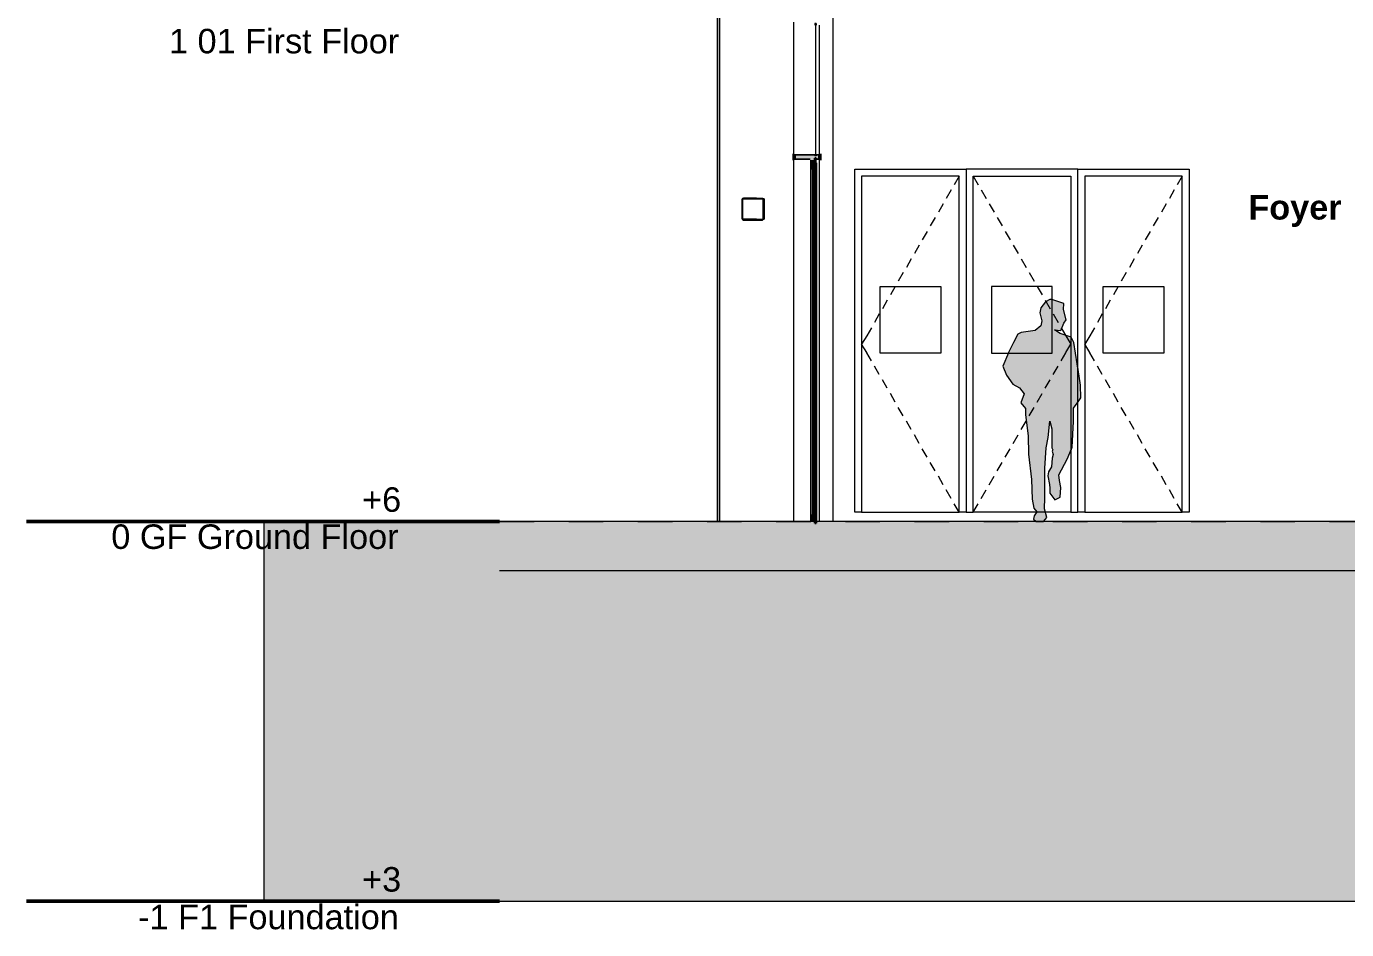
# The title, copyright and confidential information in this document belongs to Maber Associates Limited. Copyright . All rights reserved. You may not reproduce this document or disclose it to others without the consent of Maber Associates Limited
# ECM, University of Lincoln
# Model space of a CAD drawing. Header units: millimetres. Extents: x -46169 to 125331, y -86251 to 18123.
# Drawn here: x 101134 to 111909, y -86251 to -78879 of the extents above; entities that cross this region are included whole.
import ezdxf

# ---------------------------------------------------------------- set-up
doc = ezdxf.new("R2010")
doc.units = ezdxf.units.MM
doc.header["$MEASUREMENT"] = 0
doc.linetypes.add('Dashed', pattern=[2822.222233, 1411.111116, -1411.111116])
doc.linetypes.add('Wipeout_Contour', pattern=[1000, 0, -1000])
for name, color, linetype, lineweight, true_color in [('0_Pen_No__105', 7, 'Continuous', 15, 0xa6a6a6), ('0_Pen_No__25', 7, 'Continuous', 50, 0x2a2a2a), ('New_A-20-M_Floor_Slab_Pen_No__107', 7, 'Continuous', 15, 0xa6a6a6), ('New_A-20-M_Floor_Slab_Pen_No__109', 7, 'Continuous', 15, 0xa6a6a6), ('New_A-20-M_Floor_Slab_Pen_No__147', 7, 'Continuous', 0, 0x606060), ('New_A-20-M_Floor_Slab_Pen_No__162', 7, 'Continuous', 0, 0xe47200), ('New_A-25-M_Curtain_Wall_Pen_No__103', 7, 'Continuous', 15, 0xa6a6a6), ('New_A-25-M_Curtain_Wall_Pen_No__144', 7, 'Continuous', 0, 0xc8c8c8), ('New_A-25-M_Curtain_Wall_Pen_No__165', 7, 'Continuous', 0, 0x006060), ('New_A-25-M_Curtain_Wall_Pen_No__23', 7, 'Continuous', 30, 0x2a2a2a), ('New_A-25-M_Curtain_Wall_Pen_No__27', 7, 'Continuous', 50, 0x2a2a2a), ('New_ArchiCAD Doors_Pen_No__63', 7, 'Continuous', 20, 0x606060)]:
    doc.layers.add(name, color=color, linetype=linetype, lineweight=lineweight, true_color=true_color)
for name, color, linetype, lineweight in [('0_Pen_No__6', 7, 'Continuous', 35), ('0_Pen_No__7', 7, 'Continuous', 35), ('A-35-M_FFE_Fixed_Pen_No__1', 7, 'Continuous', 13), ('A-95-P_Drawing_Pen_No__1', 7, 'Continuous', 13), ('A-95-P_Drawing_Pen_No__101', 252, 'Continuous', 15), ('New_A-15-M_Column_Pen_No__88', 8, 'Continuous', 20), ('New_A-20-M_Floor_Slab_Pen_No__1', 7, 'Continuous', 13), ('New_A-25-M_Curtain_Wall_Pen_No__1', 7, 'Continuous', 13), ('New_A-25-M_Curtain_Wall_Pen_No__87', 8, 'Continuous', 20), ('New_A-25-M_Wall_Int_Pen_No__87', 8, 'Continuous', 20), ('New_ArchiCAD Doors_Pen_No__3', 7, 'Continuous', 18)]:
    doc.layers.add(name, color=color, linetype=linetype, lineweight=lineweight)
for name, color, linetype in [('A-35-M_FFE_Fixed', 7, 'Continuous'), ('New_A-15-M_Column', 7, 'Continuous'), ('New_A-20-M_Floor_Slab', 7, 'Continuous'), ('New_A-25-M_Curtain_Wall', 7, 'Continuous'), ('New_A-25-M_Wall_Int', 7, 'Continuous'), ('New_ArchiCAD Doors', 7, 'Continuous')]:
    doc.layers.add(name, color=color, linetype=linetype)
doc.styles.add('GENERATED_STYLE_1', font='')
doc.styles.add('GENERATED_STYLE_3', font='')
doc.styles.get('GENERATED_STYLE_1').set_extended_font_data('Swis721 BT')
doc.styles.get('GENERATED_STYLE_3').set_extended_font_data('Arial', bold=True)

# ---------------------------------------------------------------- blocks, each defined once
blk = doc.blocks.new('Section Elem_34_1', base_point=(98842, -82920))
at = {"color": 254, "linetype": 'Wipeout_Contour', "lineweight": 0, "ltscale": 1868452.391459998}
blk.add_wipeout([(107609, -75920), (107608, -75920), (107608, -78820), (107609, -78820), (107609, -78870), (107608, -78870), (107608, -79920), (107609, -79920), (107609, -79970), (107608, -79970), (107608, -82920), (107716, -82920), (107716, -75895), (107609, -75895)], dxfattribs=at).dxf.layer = 'New_A-25-M_Wall_Int'
at = {"layer": 'New_A-25-M_Wall_Int_Pen_No__87', "linetype": 'Continuous'}
blk.add_line((107716, -75895), (107716, -82920), dxfattribs=at)
blk = doc.blocks.new('Section Elem_36_1', base_point=(98842, -82920))
at = {"color": 254, "linetype": 'Wipeout_Contour', "lineweight": 0, "ltscale": 546756.20941}
blk.add_wipeout([(109771, -82845), (109771, -80118), (109714, -80118), (109714, -82845)], dxfattribs=at).dxf.layer = 'New_ArchiCAD Doors'
at = {"color": 254, "linetype": 'Wipeout_Contour', "lineweight": 0, "ltscale": 549499.446163}
blk.add_wipeout([(110567, -80118), (110567, -82845), (110624, -82845), (110624, -80118)], dxfattribs=at).dxf.layer = 'New_ArchiCAD Doors'
at = {"color": 254, "linetype": 'Wipeout_Contour', "lineweight": 0, "ltscale": 1089665.789460891}
blk.add_wipeout([(109714, -80045), (109714, -80118), (109771, -80118), (109771, -80102), (110567, -80102), (110567, -80118), (110624, -80118), (110624, -80045)], dxfattribs=at).dxf.layer = 'New_ArchiCAD Doors'
at = {"color": 254, "linetype": 'Wipeout_Contour', "lineweight": 0, "ltscale": 546576.573455}
blk.add_wipeout([(109771, -81545), (109921, -81545), (109921, -81002), (109771, -81002)], dxfattribs=at).dxf.layer = 'New_ArchiCAD Doors'
at = {"color": 254, "linetype": 'Wipeout_Contour', "lineweight": 0, "ltscale": 548655.97157}
blk.add_wipeout([(110567, -81545), (110567, -81002), (110417, -81002), (110417, -81545)], dxfattribs=at).dxf.layer = 'New_ArchiCAD Doors'
at = {"layer": 'New_ArchiCAD Doors_Pen_No__3', "linetype": 'Continuous'}
for p, q in [((109850, -81339), (109812, -81404)), ((109812, -81404), (109771, -81473))]:
    blk.add_line(p, q, dxfattribs=at)
at = {"layer": 'New_ArchiCAD Doors_Pen_No__63', "linetype": 'Continuous'}
for p, q in [((109714, -80045), (110624, -80045)), ((110624, -80045), (110624, -80118)), ((110624, -80118), (110624, -82845))]:
    blk.add_line(p, q, dxfattribs=at)
at = {"color": 254, "linetype": 'Wipeout_Contour', "lineweight": 0, "ltscale": 819395.661813}
blk.add_wipeout([(109771, -80102), (109771, -81002), (109921, -81002), (110417, -81002), (110567, -81002), (110567, -80102)], dxfattribs=at).dxf.layer = 'New_ArchiCAD Doors'
at = {"color": 254, "linetype": 'Wipeout_Contour', "lineweight": 0, "ltscale": 823945.760208}
blk.add_wipeout([(109771, -81545), (109771, -82845), (110567, -82845), (110567, -81545), (110417, -81545), (109921, -81545)], dxfattribs=at).dxf.layer = 'New_ArchiCAD Doors'
at = {"layer": 'New_ArchiCAD Doors_Pen_No__3', "linetype": 'Continuous'}
for p, q in [((110567, -80102), (110527, -80171)), ((110502, -80214), (110462, -80283)), ((110437, -80327), (110397, -80396)), ((110372, -80439), (110331, -80508)), ((110306, -80552), (110266, -80621)), ((110241, -80664), (110201, -80733)), ((110176, -80776), (110136, -80846)), ((109812, -81542), (109771, -81473)), ((109850, -81608), (109812, -81542)), ((109915, -81720), (109875, -81651)), ((109980, -81833), (109940, -81764)), ((110045, -81945), (110005, -81876)), ((110111, -82058), (110070, -81989)), ((110176, -82170), (110136, -82101)), ((110241, -82283), (110201, -82213)), ((110306, -82395), (110266, -82326)), ((110372, -82507), (110331, -82438)), ((110437, -82620), (110397, -82551)), ((110502, -82732), (110462, -82663)), ((110567, -82845), (110527, -82776))]:
    blk.add_line(p, q, dxfattribs=at)
at = {"layer": 'New_ArchiCAD Doors_Pen_No__63', "linetype": 'Continuous'}
for p, q in [((109771, -80102), (109771, -81002)), ((110567, -80102), (109771, -80102)), ((110567, -81002), (110567, -80102)), ((109771, -81002), (109771, -81545)), ((110567, -81545), (110567, -81002)), ((109771, -81545), (109771, -82845)), ((110567, -82845), (110567, -81545)), ((109771, -82845), (109714, -82845)), ((109771, -82845), (110567, -82845)), ((110624, -82845), (110567, -82845))]:
    blk.add_line(p, q, dxfattribs=at)
at = {"color": 254, "linetype": 'Wipeout_Contour', "lineweight": 0, "ltscale": 547616.024291}
blk.add_wipeout([(109921, -81545), (110417, -81545), (110417, -81002), (109921, -81002)], dxfattribs=at).dxf.layer = 'New_ArchiCAD Doors'
at = {"layer": 'New_ArchiCAD Doors_Pen_No__3', "linetype": 'Continuous'}
for p, q in [((110111, -80889), (110070, -80958)), ((110045, -81001), (110005, -81070)), ((109980, -81114), (109940, -81183)), ((109915, -81226), (109875, -81295))]:
    blk.add_line(p, q, dxfattribs=at)
at = {"layer": 'New_ArchiCAD Doors_Pen_No__63', "linetype": 'Continuous'}
for p, q in [((109921, -81545), (109921, -81002)), ((109921, -81002), (110417, -81002)), ((110417, -81002), (110417, -81545)), ((110417, -81545), (109921, -81545))]:
    blk.add_line(p, q, dxfattribs=at)
blk = doc.blocks.new('Section Elem_37_1', base_point=(98842, -82920))
at = {"color": 254, "linetype": 'Wipeout_Contour', "lineweight": 0, "ltscale": 543838.004904}
blk.add_wipeout([(108861, -80118), (108804, -80118), (108804, -82845), (108861, -82845)], dxfattribs=at).dxf.layer = 'New_ArchiCAD Doors'
at = {"color": 254, "linetype": 'Wipeout_Contour', "lineweight": 0, "ltscale": 546573.166566}
blk.add_wipeout([(109657, -82845), (109714, -82845), (109714, -80118), (109657, -80118)], dxfattribs=at).dxf.layer = 'New_ArchiCAD Doors'
at = {"color": 254, "linetype": 'Wipeout_Contour', "lineweight": 0, "ltscale": 1083785.977348111}
blk.add_wipeout([(108804, -80045), (108804, -80118), (108861, -80118), (108861, -80102), (109657, -80102), (109657, -80118), (109714, -80118), (109714, -80045)], dxfattribs=at).dxf.layer = 'New_ArchiCAD Doors'
at = {"color": 254, "linetype": 'Wipeout_Contour', "lineweight": 0, "ltscale": 543654.733538}
blk.add_wipeout([(108861, -81545), (109011, -81545), (109011, -81002), (108861, -81002)], dxfattribs=at).dxf.layer = 'New_ArchiCAD Doors'
at = {"color": 254, "linetype": 'Wipeout_Contour', "lineweight": 0, "ltscale": 545728.029614}
blk.add_wipeout([(109657, -81545), (109657, -81002), (109507, -81002), (109507, -81545)], dxfattribs=at).dxf.layer = 'New_ArchiCAD Doors'
at = {"layer": 'New_ArchiCAD Doors_Pen_No__3', "linetype": 'Continuous'}
for p, q in [((109579, -81339), (109617, -81404)), ((109617, -81404), (109657, -81473))]:
    blk.add_line(p, q, dxfattribs=at)
at = {"layer": 'New_ArchiCAD Doors_Pen_No__63', "linetype": 'Continuous'}
for p, q in [((109714, -80045), (108804, -80045)), ((109714, -80118), (109714, -80045)), ((109714, -82845), (109714, -80118))]:
    blk.add_line(p, q, dxfattribs=at)
at = {"color": 254, "linetype": 'Wipeout_Contour', "lineweight": 0, "ltscale": 814997.396694}
blk.add_wipeout([(109657, -80102), (108861, -80102), (108861, -81002), (109011, -81002), (109507, -81002), (109657, -81002)], dxfattribs=at).dxf.layer = 'New_ArchiCAD Doors'
at = {"color": 254, "linetype": 'Wipeout_Contour', "lineweight": 0, "ltscale": 819571.897247}
blk.add_wipeout([(109011, -81545), (108861, -81545), (108861, -82845), (109657, -82845), (109657, -81545), (109507, -81545)], dxfattribs=at).dxf.layer = 'New_ArchiCAD Doors'
at = {"layer": 'New_ArchiCAD Doors_Pen_No__3', "linetype": 'Continuous'}
for p, q in [((108861, -80102), (108902, -80171)), ((108927, -80214), (108967, -80283)), ((108992, -80327), (109032, -80396)), ((109057, -80439), (109097, -80508)), ((109122, -80552), (109163, -80621)), ((109188, -80664), (109228, -80733)), ((109253, -80776), (109293, -80846)), ((109579, -81608), (109617, -81542)), ((109617, -81542), (109657, -81473)), ((109514, -81720), (109554, -81651)), ((109449, -81833), (109489, -81764)), ((109383, -81945), (109424, -81876)), ((109318, -82058), (109358, -81989)), ((109253, -82170), (109293, -82101)), ((109188, -82283), (109228, -82213)), ((109122, -82395), (109163, -82326)), ((109057, -82507), (109097, -82438)), ((108992, -82620), (109032, -82551)), ((108927, -82732), (108967, -82663)), ((108861, -82845), (108902, -82776))]:
    blk.add_line(p, q, dxfattribs=at)
at = {"layer": 'New_ArchiCAD Doors_Pen_No__63', "linetype": 'Continuous'}
for p, q in [((108861, -81002), (108861, -80102)), ((108861, -80102), (109657, -80102)), ((109657, -80102), (109657, -81002)), ((108861, -81545), (108861, -81002)), ((109657, -81002), (109657, -81545)), ((108861, -82845), (108861, -81545)), ((109657, -81545), (109657, -82845)), ((108804, -82845), (108861, -82845)), ((109657, -82845), (108861, -82845)), ((109657, -82845), (109714, -82845))]:
    blk.add_line(p, q, dxfattribs=at)
at = {"color": 254, "linetype": 'Wipeout_Contour', "lineweight": 0, "ltscale": 544691.129325}
blk.add_wipeout([(109507, -81002), (109011, -81002), (109011, -81545), (109507, -81545)], dxfattribs=at).dxf.layer = 'New_ArchiCAD Doors'
at = {"layer": 'New_ArchiCAD Doors_Pen_No__3', "linetype": 'Continuous'}
for p, q in [((109318, -80889), (109358, -80958)), ((109383, -81001), (109424, -81070)), ((109449, -81114), (109489, -81183)), ((109514, -81226), (109554, -81295))]:
    blk.add_line(p, q, dxfattribs=at)
at = {"layer": 'New_ArchiCAD Doors_Pen_No__63', "linetype": 'Continuous'}
for p, q in [((109011, -81002), (109011, -81545)), ((109507, -81002), (109011, -81002)), ((109507, -81545), (109507, -81002)), ((109011, -81545), (109507, -81545))]:
    blk.add_line(p, q, dxfattribs=at)
blk = doc.blocks.new('Section Elem_38_1', base_point=(98842, -82920))
at = {"color": 254, "linetype": 'Wipeout_Contour', "lineweight": 0, "ltscale": 540928.550117}
blk.add_wipeout([(107951, -82845), (107951, -80118), (107894, -80118), (107894, -82845)], dxfattribs=at).dxf.layer = 'New_ArchiCAD Doors'
at = {"color": 254, "linetype": 'Wipeout_Contour', "lineweight": 0, "ltscale": 543655.506003}
blk.add_wipeout([(108747, -80118), (108747, -82845), (108804, -82845), (108804, -80118)], dxfattribs=at).dxf.layer = 'New_ArchiCAD Doors'
at = {"color": 254, "linetype": 'Wipeout_Contour', "lineweight": 0, "ltscale": 1077923.259760954}
blk.add_wipeout([(108747, -80102), (108747, -80118), (108804, -80118), (108804, -80045), (107894, -80045), (107894, -80118), (107951, -80118), (107951, -80102)], dxfattribs=at).dxf.layer = 'New_ArchiCAD Doors'
at = {"color": 254, "linetype": 'Wipeout_Contour', "lineweight": 0, "ltscale": 540741.608435}
blk.add_wipeout([(107951, -81545), (108101, -81545), (108101, -81002), (107951, -81002)], dxfattribs=at).dxf.layer = 'New_ArchiCAD Doors'
at = {"color": 254, "linetype": 'Wipeout_Contour', "lineweight": 0, "ltscale": 542808.703522}
blk.add_wipeout([(108747, -81545), (108747, -81002), (108597, -81002), (108597, -81545)], dxfattribs=at).dxf.layer = 'New_ArchiCAD Doors'
at = {"layer": 'New_ArchiCAD Doors_Pen_No__3', "linetype": 'Continuous'}
for p, q in [((108030, -81339), (107992, -81404)), ((107992, -81404), (107951, -81473))]:
    blk.add_line(p, q, dxfattribs=at)
at = {"layer": 'New_ArchiCAD Doors_Pen_No__63', "linetype": 'Continuous'}
for p, q in [((107894, -80045), (108804, -80045)), ((107894, -80118), (107894, -80045)), ((108804, -80045), (108804, -80118)), ((107894, -82845), (107894, -80118)), ((108804, -80118), (108804, -82845))]:
    blk.add_line(p, q, dxfattribs=at)
at = {"color": 254, "linetype": 'Wipeout_Contour', "lineweight": 0, "ltscale": 810612.043944}
blk.add_wipeout([(107951, -80102), (107951, -81002), (108101, -81002), (108597, -81002), (108747, -81002), (108747, -80102)], dxfattribs=at).dxf.layer = 'New_ArchiCAD Doors'
at = {"color": 254, "linetype": 'Wipeout_Contour', "lineweight": 0, "ltscale": 815211.13617}
blk.add_wipeout([(107951, -82845), (108747, -82845), (108747, -81545), (108597, -81545), (108101, -81545), (107951, -81545)], dxfattribs=at).dxf.layer = 'New_ArchiCAD Doors'
at = {"layer": 'New_ArchiCAD Doors_Pen_No__3', "linetype": 'Continuous'}
for p, q in [((108747, -80102), (108707, -80171)), ((108682, -80214), (108642, -80283)), ((108617, -80327), (108577, -80396)), ((108552, -80439), (108511, -80508)), ((108486, -80552), (108446, -80621)), ((108421, -80664), (108381, -80733)), ((108356, -80776), (108316, -80846)), ((107992, -81542), (107951, -81473)), ((108030, -81608), (107992, -81542)), ((108095, -81720), (108055, -81651)), ((108160, -81833), (108120, -81764)), ((108225, -81945), (108185, -81876)), ((108291, -82058), (108250, -81989)), ((108356, -82170), (108316, -82101)), ((108421, -82283), (108381, -82213)), ((108486, -82395), (108446, -82326)), ((108552, -82507), (108511, -82438)), ((108617, -82620), (108577, -82551)), ((108682, -82732), (108642, -82663)), ((108747, -82845), (108707, -82776))]:
    blk.add_line(p, q, dxfattribs=at)
at = {"layer": 'New_ArchiCAD Doors_Pen_No__63', "linetype": 'Continuous'}
for p, q in [((107951, -80102), (107951, -81002)), ((108747, -80102), (107951, -80102)), ((108747, -81002), (108747, -80102)), ((107951, -81002), (107951, -81545)), ((108747, -81545), (108747, -81002)), ((107951, -81545), (107951, -82845)), ((108747, -82845), (108747, -81545)), ((107951, -82845), (107894, -82845)), ((107951, -82845), (108747, -82845)), ((108804, -82845), (108747, -82845))]:
    blk.add_line(p, q, dxfattribs=at)
at = {"color": 254, "linetype": 'Wipeout_Contour', "lineweight": 0, "ltscale": 541774.899609}
blk.add_wipeout([(108101, -81545), (108597, -81545), (108597, -81002), (108101, -81002)], dxfattribs=at).dxf.layer = 'New_ArchiCAD Doors'
at = {"layer": 'New_ArchiCAD Doors_Pen_No__3', "linetype": 'Continuous'}
for p, q in [((108291, -80889), (108250, -80958)), ((108225, -81001), (108185, -81070)), ((108160, -81114), (108120, -81183)), ((108095, -81226), (108055, -81295))]:
    blk.add_line(p, q, dxfattribs=at)
at = {"layer": 'New_ArchiCAD Doors_Pen_No__63', "linetype": 'Continuous'}
for p, q in [((108101, -81545), (108101, -81002)), ((108101, -81002), (108597, -81002)), ((108597, -81002), (108597, -81545)), ((108597, -81545), (108101, -81545))]:
    blk.add_line(p, q, dxfattribs=at)
blk = doc.blocks.new('Section Elem_41_1', base_point=(98842, -82920))
at = {"color": 254, "linetype": 'Wipeout_Contour', "lineweight": 0, "ltscale": 2142854.768861028}
blk.add_wipeout([(107093, -80280), (107093, -80286), (107141, -80286), (107146, -80288), (107148, -80292), (107148, -80447), (107146, -80452), (107141, -80453), (107093, -80453), (107093, -80460), (107141, -80460), (107150, -80456), (107154, -80447), (107154, -80292), (107150, -80283), (107141, -80280)], dxfattribs=at).dxf.layer = 'New_A-25-M_Wall_Int'
at = {"color": 254, "linetype": 'Wipeout_Contour', "lineweight": 0, "ltscale": 1605334.022097238}
blk.add_wipeout([(107093, -75895), (107093, -80280), (107142, -80280), (107150, -80283), (107154, -80292), (107154, -80447), (107150, -80456), (107142, -80460), (107093, -80460), (107093, -82920), (107398, -82920), (107398, -75895)], dxfattribs=at).dxf.layer = 'New_A-25-M_Wall_Int'
at = {"color": 254, "linetype": 'Wipeout_Contour', "lineweight": 0, "ltscale": 1071418.442612868}
blk.add_wipeout([(107146, -80288), (107141, -80286), (107093, -80286), (107093, -80453), (107141, -80453), (107146, -80452), (107148, -80447), (107148, -80292)], dxfattribs=at).dxf.layer = 'New_A-25-M_Wall_Int'
at = {"color": 254, "linetype": 'Wipeout_Contour', "lineweight": 0, "ltscale": 1607288.354518329}
blk.add_wipeout([(107150, -80456), (107141, -80460), (107142, -80460), (107150, -80456), (107154, -80447), (107154, -80292), (107150, -80283), (107142, -80280), (107141, -80280), (107150, -80283), (107154, -80292), (107154, -80447)], dxfattribs=at).dxf.layer = 'New_A-25-M_Wall_Int'
at = {"layer": 'New_A-25-M_Wall_Int_Pen_No__87', "linetype": 'Continuous'}
for p, q in [((107093, -80280), (107142, -80280)), ((107093, -80286), (107141, -80286)), ((107141, -80280), (107150, -80283)), ((107146, -80288), (107141, -80286)), ((107142, -80280), (107150, -80283)), ((107148, -80292), (107146, -80288)), ((107148, -80447), (107148, -80292)), ((107150, -80283), (107154, -80292)), ((107150, -80283), (107154, -80292)), ((107154, -80292), (107154, -80447)), ((107154, -80292), (107154, -80447)), ((107093, -80453), (107141, -80453)), ((107093, -80460), (107142, -80460)), ((107141, -80453), (107146, -80452)), ((107150, -80456), (107141, -80460)), ((107150, -80456), (107142, -80460)), ((107146, -80452), (107148, -80447)), ((107154, -80447), (107150, -80456)), ((107154, -80447), (107150, -80456))]:
    blk.add_line(p, q, dxfattribs=at)
blk = doc.blocks.new('Section Elem_114_1', base_point=(98842, -82920))
at = {"color": 254, "linetype": 'Wipeout_Contour', "lineweight": 0, "ltscale": 532430.784594}
blk.add_wipeout([(106788, -75895), (106788, -82920), (106793, -82920), (106793, -75895)], dxfattribs=at).dxf.layer = 'New_A-15-M_Column'
at = {"color": 254, "linetype": 'Wipeout_Contour', "lineweight": 0, "ltscale": 532402.091414}
blk.add_wipeout([(106775, -82920), (106788, -82920), (106788, -75895), (106775, -75895)], dxfattribs=at).dxf.layer = 'New_A-15-M_Column'
at = {"color": 254, "linetype": 'Wipeout_Contour', "lineweight": 0, "ltscale": 532374.963584}
blk.add_wipeout([(106771, -82920), (106775, -82920), (106775, -75895), (106771, -75895)], dxfattribs=at).dxf.layer = 'New_A-15-M_Column'
at = {"layer": 'New_A-15-M_Column_Pen_No__88', "linetype": 'Continuous'}
blk.add_line((106771, -75895), (106771, -82920), dxfattribs=at)
blk = doc.blocks.new('Section Elem_115_1', base_point=(98842, -82920))
at = {"color": 254, "linetype": 'Wipeout_Contour', "lineweight": 0, "ltscale": 1603546.230258011}
blk.add_wipeout([(106793, -75895), (106793, -82920), (107093, -82920), (107093, -80460), (106987, -80460), (106978, -80456), (106974, -80447), (106974, -80292), (106978, -80283), (106987, -80280), (107093, -80280), (107093, -75895)], dxfattribs=at).dxf.layer = 'New_A-25-M_Wall_Int'
at = {"layer": 'New_A-25-M_Wall_Int_Pen_No__87', "linetype": 'Continuous'}
blk.add_line((106793, -82920), (106793, -75895), dxfattribs=at)
at = {"color": 254, "linetype": 'Wipeout_Contour', "lineweight": 0, "ltscale": 2141270.629552255}
blk.add_wipeout([(107093, -80286), (107093, -80280), (106987, -80280), (106978, -80283), (106974, -80292), (106974, -80447), (106978, -80456), (106987, -80460), (107093, -80460), (107093, -80453), (106987, -80453), (106982, -80452), (106980, -80447), (106980, -80292), (106982, -80288), (106987, -80286)], dxfattribs=at).dxf.layer = 'New_A-25-M_Wall_Int'
at = {"color": 254, "linetype": 'Wipeout_Contour', "lineweight": 0, "ltscale": 1070644.943951631}
blk.add_wipeout([(106987, -80453), (107093, -80453), (107093, -80286), (106987, -80286), (106982, -80288), (106980, -80292), (106980, -80447), (106982, -80452)], dxfattribs=at).dxf.layer = 'New_A-25-M_Wall_Int'
at = {"color": 254, "linetype": 'Wipeout_Contour', "lineweight": 0, "ltscale": 1605700.809757337}
blk.add_wipeout([(106987, -80453), (106987, -80453), (106982, -80452), (106980, -80447), (106980, -80292), (106982, -80288), (106987, -80286), (106987, -80286), (106982, -80288), (106980, -80292), (106980, -80447), (106982, -80452)], dxfattribs=at).dxf.layer = 'New_A-25-M_Wall_Int'
at = {"layer": 'New_A-25-M_Wall_Int_Pen_No__87', "linetype": 'Continuous'}
for p, q in [((106978, -80283), (106974, -80292)), ((106974, -80292), (106974, -80447)), ((106987, -80280), (106978, -80283)), ((106980, -80292), (106982, -80288)), ((106980, -80292), (106982, -80288)), ((106980, -80447), (106980, -80292)), ((106980, -80447), (106980, -80292)), ((106982, -80288), (106987, -80286)), ((106982, -80288), (106987, -80286)), ((107093, -80280), (106987, -80280)), ((106987, -80286), (106987, -80286)), ((106987, -80286), (107093, -80286)), ((106974, -80447), (106978, -80456)), ((106978, -80456), (106987, -80460)), ((106982, -80452), (106980, -80447)), ((106982, -80452), (106980, -80447)), ((106987, -80453), (106982, -80452)), ((106987, -80453), (106982, -80452)), ((107093, -80453), (106987, -80453)), ((106987, -80453), (106987, -80453)), ((106987, -80460), (107093, -80460))]:
    blk.add_line(p, q, dxfattribs=at)
blk = doc.blocks.new('Section Elem_118_1', base_point=(98842, -82920))
at = {"layer": 'New_A-25-M_Curtain_Wall_Pen_No__27', "linetype": 'Continuous'}
for p, q in [((107609, -79920), (107609, -79970)), ((107609, -79970), (107585, -79970))]:
    blk.add_line(p, q, dxfattribs=at)
at = {"color": 254, "linetype": 'Wipeout_Contour', "lineweight": 0, "ltscale": 535545.48755}
blk.add_wipeout([(107399, -79920), (107398, -79920), (107398, -79970), (107399, -79970)], dxfattribs=at).dxf.layer = 'New_A-25-M_Curtain_Wall'
at = {"layer": 'New_A-25-M_Curtain_Wall_Pen_No__144', "linetype": 'Continuous'}
blk.add_hatch(color=256, dxfattribs=at).paths.add_polyline_path([(107399, -79920), (107399, -79970), (107609, -79970), (107609, -79920)])
at = {"layer": 'New_A-25-M_Curtain_Wall_Pen_No__27', "linetype": 'Continuous'}
for p, q in [((107399, -79920), (107399, -79970)), ((107609, -79920), (107399, -79920)), ((107530, -79970), (107399, -79970))]:
    blk.add_line(p, q, dxfattribs=at)
at = {"layer": 'New_A-25-M_Curtain_Wall_Pen_No__87', "linetype": 'Continuous'}
for p, q in [((107398, -79970), (107398, -79920)), ((107398, -79920), (107399, -79920)), ((107398, -79970), (107399, -79970))]:
    blk.add_line(p, q, dxfattribs=at)
blk = doc.blocks.new('Section Elem_119_1', base_point=(98842, -82920))
at = {"color": 254, "linetype": 'Wipeout_Contour', "lineweight": 0, "ltscale": 536079.25923}
blk.add_wipeout([(107530, -79970), (107529, -79970), (107529, -80015), (107530, -80015)], dxfattribs=at).dxf.layer = 'New_A-25-M_Curtain_Wall'
at = {"layer": 'New_A-25-M_Curtain_Wall_Pen_No__23', "linetype": 'Continuous'}
blk.add_line((107580, -79955), (107570, -79955), dxfattribs=at)
at = {"color": 254, "linetype": 'Wipeout_Contour', "lineweight": 0, "ltscale": 539648.774187}
blk.add_wipeout([(107529, -82920), (107534, -82920), (107534, -80015), (107529, -80015)], dxfattribs=at).dxf.layer = 'New_A-25-M_Curtain_Wall'
at = {"color": 254, "linetype": 'Wipeout_Contour', "lineweight": 0, "ltscale": 539770.595447}
blk.add_wipeout([(107589, -80040), (107570, -80040), (107570, -82870), (107589, -82870)], dxfattribs=at).dxf.layer = 'New_A-25-M_Curtain_Wall'
at = {"color": 254, "linetype": 'Wipeout_Contour', "lineweight": 0, "ltscale": 539656.705373}
blk.add_wipeout([(107534, -82870), (107554, -82870), (107554, -80040), (107534, -80040)], dxfattribs=at).dxf.layer = 'New_A-25-M_Curtain_Wall'
at = {"layer": 'New_A-25-M_Curtain_Wall_Pen_No__23', "linetype": 'Continuous'}
for p, q in [((107589, -82870), (107589, -80040)), ((107590, -79990), (107590, -80040)), ((107590, -82870), (107590, -82920))]:
    blk.add_line(p, q, dxfattribs=at)
at = {"color": 254, "linetype": 'Wipeout_Contour', "lineweight": 0, "ltscale": 536178.951351}
blk.add_wipeout([(107534, -80015), (107534, -80040), (107535, -80040), (107535, -80015)], dxfattribs=at).dxf.layer = 'New_A-25-M_Curtain_Wall'
at = {"color": 254, "linetype": 'Wipeout_Contour', "lineweight": 0, "ltscale": 678881.103833}
blk.add_wipeout([(107534, -82870), (107534, -82895), (107534, -82920), (107535, -82920), (107535, -82870)], dxfattribs=at).dxf.layer = 'New_A-25-M_Curtain_Wall'
at = {"layer": 'New_A-25-M_Curtain_Wall_Pen_No__103', "linetype": 'Continuous'}
for points in [[(107530, -80015), (107535, -80015), (107535, -79970), (107530, -79970)], [(107535, -79990), (107585, -79990), (107585, -79970), (107535, -79970)], [(107535, -80040), (107590, -80040), (107590, -79990), (107535, -79990)], [(107554, -82870), (107570, -82870), (107570, -80040), (107554, -80040)], [(107570, -79955), (107570, -79970), (107580, -79970), (107580, -79955)], [(107535, -82870), (107535, -82920), (107590, -82920), (107590, -82870)], [(107570, -82935), (107580, -82935), (107580, -82920), (107570, -82920)]]:
    blk.add_hatch(color=256, dxfattribs=at).paths.add_polyline_path(points)
at = {"layer": 'New_A-25-M_Curtain_Wall_Pen_No__23', "linetype": 'Continuous'}
for p, q in [((107530, -79970), (107530, -80015)), ((107535, -80015), (107530, -80015)), ((107534, -82870), (107534, -80040)), ((107534, -80040), (107535, -80040)), ((107535, -80015), (107535, -80040)), ((107554, -80040), (107535, -80040)), ((107554, -80040), (107554, -82870)), ((107554, -80040), (107554, -82870)), ((107570, -79955), (107570, -79970)), ((107570, -80040), (107570, -82870)), ((107590, -80040), (107570, -80040)), ((107580, -79955), (107580, -79970)), ((107585, -79970), (107585, -79990)), ((107590, -79990), (107585, -79990)), ((107535, -82870), (107534, -82870)), ((107535, -82870), (107535, -82920)), ((107554, -82870), (107535, -82870)), ((107590, -82870), (107570, -82870)), ((107570, -82920), (107570, -82935)), ((107580, -82935), (107570, -82935)), ((107580, -82920), (107580, -82935))]:
    blk.add_line(p, q, dxfattribs=at)
at = {"layer": 'New_A-25-M_Curtain_Wall_Pen_No__87', "linetype": 'Continuous'}
for p, q in [((107529, -79970), (107529, -82920)), ((107529, -82920), (107529, -80015)), ((107529, -80015), (107530, -80015)), ((107534, -82920), (107534, -80015))]:
    blk.add_line(p, q, dxfattribs=at)
blk = doc.blocks.new('Section Elem_120_1', base_point=(98842, -82920))
at = {"color": 254, "linetype": 'Wipeout_Contour', "lineweight": 0, "ltscale": 534787.607365}
blk.add_wipeout([(107569, -79920), (107570, -79920), (107570, -78870), (107569, -78870)], dxfattribs=at).dxf.layer = 'New_A-25-M_Curtain_Wall'
at = {"layer": 'New_A-25-M_Curtain_Wall_Pen_No__165', "linetype": 'Continuous'}
blk.add_hatch(color=256, dxfattribs=at).paths.add_polyline_path([(107570, -79935), (107580, -79935), (107580, -78855), (107570, -78855)])
at = {"layer": 'New_A-25-M_Curtain_Wall_Pen_No__1', "linetype": 'Continuous'}
for p, q in [((107570, -78855), (107570, -79935)), ((107580, -78855), (107570, -78855)), ((107580, -78855), (107580, -79935)), ((107580, -79935), (107570, -79935))]:
    blk.add_line(p, q, dxfattribs=at)
blk = doc.blocks.new('Section Elem_144_1', base_point=(98842, -82920))
at = {"layer": 'New_A-20-M_Floor_Slab_Pen_No__107', "linetype": 'Continuous'}
for points in [[(108366, -83099), (108366, -82999), (104996, -82999), (104996, -83099)], [(112190, -83099), (112190, -82999), (108366, -82999), (108366, -83099)]]:
    blk.add_hatch(color=256, dxfattribs=at).paths.add_polyline_path(points)
at = {"layer": 'New_A-20-M_Floor_Slab_Pen_No__109', "linetype": 'Continuous'}
for points in [[(108366, -82999), (108366, -82920), (104996, -82920), (104996, -82999)], [(112190, -82999), (112190, -82920), (108366, -82920), (108366, -82999)]]:
    blk.add_hatch(color=256, dxfattribs=at).paths.add_polyline_path(points)
at = {"layer": 'New_A-20-M_Floor_Slab_Pen_No__147', "linetype": 'Continuous'}
for points in [[(104996, -83324), (108366, -83324), (108366, -83099), (104996, -83099)], [(108366, -83324), (112190, -83324), (112190, -83099), (108366, -83099)]]:
    blk.add_hatch(color=256, dxfattribs=at).paths.add_polyline_path(points)
at = {"layer": 'New_A-20-M_Floor_Slab_Pen_No__162', "linetype": 'Continuous'}
for points in [[(108366, -82999), (108366, -82999), (104996, -82999), (104996, -82999)], [(112190, -82999), (112190, -82999), (108366, -82999), (108366, -82999)]]:
    blk.add_hatch(color=256, dxfattribs=at).paths.add_polyline_path(points)
at = {"layer": 'New_A-20-M_Floor_Slab_Pen_No__1', "linetype": 'Continuous'}
for p, q in [((107535, -82920), (104996, -82920)), ((107580, -82920), (107570, -82920))]:
    blk.add_line(p, q, dxfattribs=at)
at = {"layer": 'New_A-20-M_Floor_Slab_Pen_No__1', "linetype": 'Continuous', "flags": 128}
for points in [[(114860, -82920), (112190, -82920), (108366, -82920), (107590, -82920)], [(114982, -83324), (112190, -83324), (108366, -83324), (104996, -83324)]]:
    blk.add_lwpolyline(points, dxfattribs=at)
blk = doc.blocks.new('Section Elem_145_1', base_point=(98842, -82920))
at = {"color": 254, "linetype": 'Wipeout_Contour', "lineweight": 0, "ltscale": 539378.145963}
blk.add_wipeout([(107398, -82920), (107529, -82920), (107529, -79970), (107398, -79970)], dxfattribs=at).dxf.layer = 'New_A-25-M_Curtain_Wall'
at = {"color": 254, "linetype": 'Wipeout_Contour', "lineweight": 0, "ltscale": 1481803.46342338}
blk.add_wipeout([(107608, -79970), (107585, -79970), (107585, -79990), (107589, -79990), (107590, -79990), (107590, -80040), (107589, -80040), (107589, -82870), (107590, -82870), (107590, -82920), (107608, -82920)], dxfattribs=at).dxf.layer = 'New_A-25-M_Curtain_Wall'
at = {"layer": 'New_A-25-M_Curtain_Wall_Pen_No__87', "linetype": 'Continuous'}
for p, q in [((107398, -82920), (107398, -79945)), ((107398, -82920), (107398, -79970)), ((107608, -82920), (107608, -79970))]:
    blk.add_line(p, q, dxfattribs=at)
blk = doc.blocks.new('Section Elem_146_1', base_point=(98842, -82920))
at = {"color": 254, "linetype": 'Wipeout_Contour', "lineweight": 0, "ltscale": 534866.460513}
blk.add_wipeout([(107580, -79920), (107608, -79920), (107608, -78870), (107580, -78870)], dxfattribs=at).dxf.layer = 'New_A-25-M_Curtain_Wall'
at = {"color": 254, "linetype": 'Wipeout_Contour', "lineweight": 0, "ltscale": 534511.723031}
blk.add_wipeout([(107398, -79920), (107569, -79920), (107569, -78870), (107398, -78870)], dxfattribs=at).dxf.layer = 'New_A-25-M_Curtain_Wall'
at = {"layer": 'New_A-25-M_Curtain_Wall_Pen_No__87', "linetype": 'Continuous'}
for p, q in [((107398, -79945), (107398, -78845)), ((107398, -79920), (107398, -78870)), ((107608, -79920), (107608, -78870))]:
    blk.add_line(p, q, dxfattribs=at)
blk = doc.blocks.new('Walking Man 1 Contour 17[1]_1', base_point=(109405, -82920))
at = {"layer": 'A-35-M_FFE_Fixed', "linetype": 'Continuous', "lineweight": 0, "true_color": 0xffffff}
blk.add_hatch(color=7, dxfattribs=at).paths.add_polyline_path([(109499, -81109), (109488, -81109), (109452, -81127), (109413, -81176), (109406, -81217), (109422, -81281), (109413, -81322), (109368, -81362), (109254, -81377), (109225, -81390), (109191, -81460), (109149, -81540), (109104, -81652), (109133, -81726), (109186, -81798), (109238, -81830), (109276, -81877), (109251, -81952), (109288, -81998), (109288, -82050), (109310, -82220), (109313, -82370), (109338, -82576), (109343, -82738), (109355, -82810), (109380, -82840), (109359, -82874), (109354, -82900), (109374, -82920), (109436, -82920), (109463, -82888), (109443, -82816), (109446, -82726), (109445, -82484), (109456, -82318), (109472, -82235), (109486, -82101), (109502, -82164), (109504, -82320), (109512, -82334), (109505, -82347), (109513, -82372), (109507, -82402), (109500, -82475), (109476, -82514), (109470, -82548), (109485, -82617), (109486, -82647), (109486, -82690), (109527, -82743), (109572, -82722), (109577, -82644), (109566, -82586), (109561, -82539), (109627, -82412), (109649, -82360), (109669, -82313), (109679, -82103), (109681, -81995), (109740, -81910), (109738, -81807), (109683, -81458), (109662, -81415), (109572, -81386), (109526, -81357), (109577, -81362), (109602, -81300), (109620, -81275), (109598, -81190), (109601, -81142)])
at = {"layer": 'A-35-M_FFE_Fixed_Pen_No__1', "linetype": 'Continuous'}
for p, q in [((109452, -81127), (109413, -81176)), ((109488, -81109), (109452, -81127)), ((109499, -81109), (109488, -81109)), ((109601, -81142), (109499, -81109)), ((109413, -81176), (109406, -81217)), ((109406, -81217), (109422, -81281)), ((109598, -81190), (109601, -81142)), ((109620, -81275), (109598, -81190)), ((109413, -81322), (109368, -81362)), ((109422, -81281), (109413, -81322)), ((109577, -81362), (109602, -81300)), ((109602, -81300), (109620, -81275)), ((109225, -81390), (109191, -81460)), ((109254, -81377), (109225, -81390)), ((109368, -81362), (109254, -81377)), ((109572, -81386), (109526, -81357)), ((109526, -81357), (109577, -81362)), ((109662, -81415), (109572, -81386)), ((109683, -81458), (109662, -81415)), ((109149, -81540), (109104, -81652)), ((109191, -81460), (109149, -81540)), ((109738, -81807), (109683, -81458)), ((109104, -81652), (109133, -81726)), ((109133, -81726), (109186, -81798)), ((109186, -81798), (109238, -81830)), ((109238, -81830), (109276, -81877)), ((109276, -81877), (109251, -81952)), ((109740, -81910), (109738, -81807)), ((109251, -81952), (109288, -81998)), ((109681, -81995), (109740, -81910)), ((109288, -81998), (109288, -82050)), ((109288, -82050), (109310, -82220)), ((109472, -82235), (109486, -82101)), ((109486, -82101), (109502, -82164)), ((109679, -82103), (109681, -81995)), ((109502, -82164), (109504, -82320)), ((109669, -82313), (109679, -82103)), ((109310, -82220), (109313, -82370)), ((109456, -82318), (109472, -82235)), ((109649, -82360), (109669, -82313)), ((109313, -82370), (109338, -82576)), ((109445, -82484), (109456, -82318)), ((109507, -82402), (109500, -82475)), ((109504, -82320), (109512, -82334)), ((109512, -82334), (109505, -82347)), ((109505, -82347), (109513, -82372)), ((109513, -82372), (109507, -82402)), ((109561, -82539), (109627, -82412)), ((109627, -82412), (109649, -82360)), ((109446, -82726), (109445, -82484)), ((109476, -82514), (109470, -82548)), ((109500, -82475), (109476, -82514)), ((109338, -82576), (109343, -82738)), ((109470, -82548), (109485, -82617)), ((109485, -82617), (109486, -82647)), ((109566, -82586), (109561, -82539)), ((109577, -82644), (109566, -82586)), ((109343, -82738), (109355, -82810)), ((109443, -82816), (109446, -82726)), ((109486, -82647), (109486, -82690)), ((109486, -82690), (109527, -82743)), ((109527, -82743), (109572, -82722)), ((109572, -82722), (109577, -82644)), ((109355, -82810), (109380, -82840)), ((109380, -82840), (109359, -82874)), ((109463, -82888), (109443, -82816)), ((109359, -82874), (109354, -82900)), ((109354, -82900), (109374, -82920)), ((109374, -82920), (109436, -82920)), ((109436, -82920), (109463, -82888))]:
    blk.add_line(p, q, dxfattribs=at)
blk = doc.blocks.new('A08 Atria Section & Elevation A_STORY_MARKER', base_point=(98842, -82920))
at = {"layer": '0_Pen_No__105', "linetype": 'Dashed', "ltscale": 0.2}
for p, q in [((104996, -82920), (121469, -82920)), ((104996, -86020), (121469, -86020))]:
    blk.add_line(p, q, dxfattribs=at)
at = {"layer": '0_Pen_No__25', "linetype": 'Continuous'}
for p, q in [((101134, -82920), (104196, -82920)), ((104596, -82920), (104196, -82920)), ((104596, -82920), (104796, -82920)), ((104896, -82920), (104796, -82920)), ((104996, -82920), (104896, -82920)), ((101134, -86020), (104196, -86020)), ((104596, -86020), (104196, -86020)), ((104596, -86020), (104796, -86020)), ((104896, -86020), (104796, -86020)), ((104996, -86020), (104896, -86020))]:
    blk.add_line(p, q, dxfattribs=at)
at = {"layer": '0_Pen_No__6', "char_height": 200, "attachment_point": 1, "style": 'GENERATED_STYLE_1'}
for s, insert in [('\\A1;{\\fSwis721 BT|b0|i0|c0|p34;1 01 First Floor}', (102298, -78899)), ('\\A1;{\\fSwis721 BT|b0|i0|c0|p34;+6}', (103874, -82641)), ('\\A1;{\\fSwis721 BT|b0|i0|c0|p34;0 GF Ground Floor}', (101827, -82944)), ('\\A1;{\\fSwis721 BT|b0|i0|c0|p34;+3}', (103874, -85741)), ('\\A1;{\\fSwis721 BT|b0|i0|c0|p34;-1 F1 Foundation}', (102046, -86048))]:
    blk.add_mtext(s, dxfattribs=dict(at, insert=insert))

msp = doc.modelspace()

# ---------------------------------------------------------------- block references
at = {"layer": 'New_A-15-M_Column'}
msp.add_blockref('Section Elem_114_1', (98842, -82920), dxfattribs=at)
at = {"layer": 'New_A-25-M_Wall_Int'}
msp.add_blockref('Section Elem_34_1', (98842, -82920), dxfattribs=at)
at = {"layer": 'New_ArchiCAD Doors'}
msp.add_blockref('Section Elem_36_1', (98842, -82920), dxfattribs=at)

# ---------------------------------------------------------------- texts
at = {"layer": '0_Pen_No__7', "linetype": 'Continuous', "insert": (111107, -80516), "char_height": 200, "attachment_point": 7, "style": 'GENERATED_STYLE_3'}
msp.add_mtext('\\A1;{\\fArial|b1|i0|c0|p34;Foyer}', dxfattribs=at)

# ---------------------------------------------------------------- next in the draw order: block references
at = {"layer": 'New_A-25-M_Wall_Int'}
msp.add_blockref('Section Elem_41_1', (98842, -82920), dxfattribs=at)
at = {"layer": 'New_ArchiCAD Doors'}
msp.add_blockref('Section Elem_37_1', (98842, -82920), dxfattribs=at)

# ---------------------------------------------------------------- next in the draw order: block references
at = {"layer": 'New_A-25-M_Curtain_Wall'}
msp.add_blockref('Section Elem_118_1', (98842, -82920), dxfattribs=at)
at = {"layer": 'New_A-25-M_Wall_Int'}
msp.add_blockref('Section Elem_115_1', (98842, -82920), dxfattribs=at)
at = {"layer": 'New_ArchiCAD Doors'}
msp.add_blockref('Section Elem_38_1', (98842, -82920), dxfattribs=at)

# ---------------------------------------------------------------- next in the draw order: block references
at = {"layer": 'New_A-25-M_Curtain_Wall'}
msp.add_blockref('Section Elem_119_1', (98842, -82920), dxfattribs=at)

# ---------------------------------------------------------------- next in the draw order: block references
at = {"layer": 'New_A-20-M_Floor_Slab'}
msp.add_blockref('Section Elem_144_1', (98842, -82920), dxfattribs=at)
at = {"layer": 'New_A-25-M_Curtain_Wall'}
msp.add_blockref('Section Elem_120_1', (98842, -82920), dxfattribs=at)

# ---------------------------------------------------------------- next in the draw order: block references
at = {"layer": 'A-35-M_FFE_Fixed', "color": 251, "linetype": 'Continuous', "lineweight": 20, "true_color": 0x606060}
msp.add_blockref('Walking Man 1 Contour 17[1]_1', (109405, -82920), dxfattribs=at)
at = {"layer": 'New_A-25-M_Curtain_Wall'}
msp.add_blockref('Section Elem_145_1', (98842, -82920), dxfattribs=at)

# ---------------------------------------------------------------- next in the draw order: hatches: boundary and pattern name
at = {"layer": 'A-95-P_Drawing_Pen_No__101', "linetype": 'Continuous'}
msp.add_hatch(color=256, dxfattribs=at).paths.add_polyline_path([(121182, -82920), (103072, -82920), (103072, -86018), (121182, -86018)])

# ---------------------------------------------------------------- next in the draw order: linework, layer by layer
at = {"layer": 'A-95-P_Drawing_Pen_No__1', "linetype": 'Continuous', "flags": 128}
msp.add_lwpolyline([(121182, -82920), (103072, -82920), (103072, -86018), (121182, -86018)], close=True, dxfattribs=at)

# ---------------------------------------------------------------- next in the draw order: block references
at = {"layer": 'New_A-25-M_Curtain_Wall'}
msp.add_blockref('Section Elem_146_1', (98842, -82920), dxfattribs=at)

# ---------------------------------------------------------------- next in the draw order: block references
at = {"linetype": 'Continuous', "lineweight": 0}
msp.add_blockref('A08 Atria Section & Elevation A_STORY_MARKER', (98842, -82920), dxfattribs=at)

doc.saveas('drawing.dxf')
